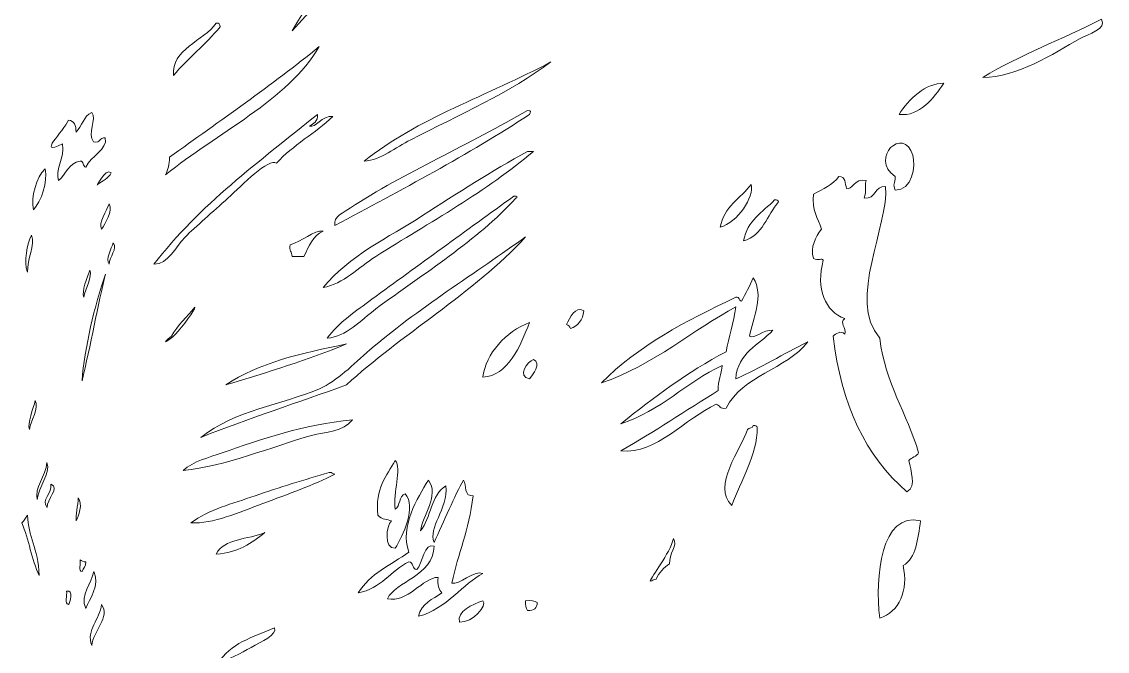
# Model space of a CAD drawing. Header units: inches. Extents: x 0.62 to 5.37, y -5.79 to -0.4.
# Drawn here: x 3.208 to 3.892, y -4.091 to -3.694 of the extents above; entities that cross this region are included whole.
import ezdxf

# ---------------------------------------------------------------- set-up
doc = ezdxf.new("R2010")
doc.units = ezdxf.units.IN
doc.header["$MEASUREMENT"] = 0
doc.layers.add('Layer 1', color=7, linetype='Continuous')

# ---------------------------------------------------------------- blocks, each defined once
blk = doc.blocks.new('block 69')
at = {"layer": 'Layer 1', "lineweight": 0}
blk.add_open_spline([(3.87497, -3.7046), (3.87994, -3.70176), (3.8921, -3.6988), (3.88844, -3.69235), (3.86399, -3.70507), (3.8367, -3.71495), (3.8137, -3.72912), (3.83513, -3.72894), (3.85786, -3.71435), (3.87497, -3.7046)], degree=3, knots=[0, 0, 0, 0, 1, 1, 1, 2, 2, 2, 3, 3, 3, 3], dxfattribs=at)
blk = doc.blocks.new('block 74')
at = {"layer": 'Layer 1', "lineweight": 0}
blk.add_open_spline([(3.42404, -3.78185), (3.43482, -3.7811), (3.44382, -3.77326), (3.45344, -3.76837), (3.48404, -3.75278), (3.5161, -3.73849), (3.54166, -3.71934), (3.50254, -3.74027), (3.4573, -3.75506), (3.42404, -3.78185)], degree=3, knots=[0, 0, 0, 0, 1, 1, 1, 2, 2, 2, 3, 3, 3, 3], dxfattribs=at)
blk = doc.blocks.new('block 76')
at = {"layer": 'Layer 1', "lineweight": 0}
blk.add_open_spline([(3.7892, -3.73279), (3.77779, -3.73254), (3.76669, -3.74287), (3.76101, -3.7524), (3.77388, -3.75392), (3.78292, -3.74186), (3.7892, -3.73279)], degree=3, knots=[0, 0, 0, 0, 1, 1, 1, 2, 2, 2, 2], dxfattribs=at)
blk = doc.blocks.new('block 77')
at = {"layer": 'Layer 1', "lineweight": 0}
blk.add_open_spline([(3.40567, -3.82229), (3.44749, -3.79999), (3.48951, -3.77788), (3.52819, -3.75242), (3.52846, -3.75089), (3.5301, -3.74992), (3.52696, -3.74999), (3.4919, -3.7704), (3.4487, -3.7894), (3.41546, -3.81126), (3.41139, -3.81393), (3.40425, -3.81695), (3.40567, -3.82229)], degree=3, knots=[0, 0, 0, 0, 1, 1, 1, 2, 2, 2, 3, 3, 3, 4, 4, 4, 4], dxfattribs=at)
blk = doc.blocks.new('block 79')
at = {"layer": 'Layer 1', "lineweight": 0}
blk.add_open_spline([(3.39463, -3.75244), (3.35832, -3.78191), (3.32021, -3.80956), (3.2917, -3.84681), (3.30076, -3.84691), (3.30504, -3.83588), (3.31131, -3.82965), (3.31782, -3.82319), (3.32903, -3.81363), (3.33827, -3.80514), (3.34719, -3.79693), (3.36408, -3.77948), (3.36889, -3.78308), (3.37919, -3.77173), (3.39337, -3.76426), (3.40443, -3.75367), (3.39759, -3.75298), (3.39319, -3.76118), (3.38973, -3.7598), (3.39203, -3.75803), (3.39515, -3.75706), (3.39463, -3.75244)], degree=3, knots=[0, 0, 0, 0, 1, 1, 1, 2, 2, 2, 3, 3, 3, 4, 4, 4, 5, 5, 5, 6, 6, 6, 7, 7, 7, 7], dxfattribs=at)
blk = doc.blocks.new('block 81')
at = {"layer": 'Layer 1', "lineweight": 0}
blk.add_open_spline([(3.75856, -3.79161), (3.7583, -3.7961), (3.75689, -3.79631), (3.75856, -3.80019), (3.76922, -3.80031), (3.77156, -3.78481), (3.76959, -3.77814), (3.76403, -3.75924), (3.74171, -3.77977), (3.75856, -3.79161)], degree=3, knots=[0, 0, 0, 0, 1, 1, 1, 2, 2, 2, 3, 3, 3, 3], dxfattribs=at)
blk = doc.blocks.new('block 82')
at = {"layer": 'Layer 1', "lineweight": 0}
blk.add_open_spline([(3.39831, -3.86151), (3.41106, -3.85918), (3.42036, -3.84882), (3.4314, -3.84189), (3.46546, -3.82049), (3.50144, -3.80056), (3.53064, -3.77571), (3.52941, -3.77571), (3.5282, -3.77571), (3.52697, -3.77571), (3.50439, -3.7881), (3.48264, -3.80218), (3.46081, -3.81616), (3.43919, -3.82999), (3.41446, -3.84156), (3.39831, -3.86151)], degree=3, knots=[0, 0, 0, 0, 1, 1, 1, 2, 2, 2, 3, 3, 3, 4, 4, 4, 5, 5, 5, 5], dxfattribs=at)
blk = doc.blocks.new('block 83')
at = {"layer": 'Layer 1', "lineweight": 0}
blk.add_open_spline([(3.72793, -3.79898), (3.72673, -3.79608), (3.72754, -3.79119), (3.72302, -3.79162), (3.71922, -3.7968), (3.71294, -3.7995), (3.7071, -3.80265), (3.7057, -3.81305), (3.71011, -3.81762), (3.71201, -3.8247), (3.70852, -3.82952), (3.70483, -3.83601), (3.7071, -3.84309), (3.70997, -3.84492), (3.71239, -3.84267), (3.71323, -3.84431), (3.70833, -3.86194), (3.71451, -3.87673), (3.72672, -3.88107), (3.72297, -3.88333), (3.72813, -3.88689), (3.72672, -3.89088), (3.72414, -3.88818), (3.72126, -3.89062), (3.71936, -3.8921), (3.72453, -3.93514), (3.73992, -3.96795), (3.76594, -3.99012), (3.77233, -3.98633), (3.76813, -3.97703), (3.76717, -3.97052), (3.76873, -3.96841), (3.77206, -3.96806), (3.77329, -3.96562), (3.76597, -3.94067), (3.7523, -3.92207), (3.74877, -3.89333), (3.72797, -3.86931), (3.75489, -3.82201), (3.75245, -3.79775), (3.74519, -3.79744), (3.74669, -3.80589), (3.73896, -3.8051), (3.74077, -3.80011), (3.73901, -3.79918), (3.74018, -3.79407), (3.73314, -3.79197), (3.73079, -3.80096), (3.72793, -3.79898)], degree=3, knots=[0, 0, 0, 0, 1, 1, 1, 2, 2, 2, 3, 3, 3, 4, 4, 4, 5, 5, 5, 6, 6, 6, 7, 7, 7, 8, 8, 8, 9, 9, 9, 10, 10, 10, 11, 11, 11, 12, 12, 12, 13, 13, 13, 14, 14, 14, 15, 15, 15, 16, 16, 16, 16], dxfattribs=at)
blk = doc.blocks.new('block 84')
at = {"layer": 'Layer 1', "lineweight": 0}
blk.add_open_spline([(3.64829, -3.82349), (3.65925, -3.82048), (3.66989, -3.80437), (3.66789, -3.79653), (3.66097, -3.80512), (3.65087, -3.81055), (3.64829, -3.82349)], degree=3, knots=[0, 0, 0, 0, 1, 1, 1, 2, 2, 2, 2], dxfattribs=at)
blk = doc.blocks.new('block 85')
at = {"layer": 'Layer 1', "lineweight": 0}
blk.add_open_spline([(3.40076, -3.89337), (3.41293, -3.89249), (3.42202, -3.88195), (3.4314, -3.87498), (3.46174, -3.85241), (3.49516, -3.83198), (3.51962, -3.80512), (3.52091, -3.80506), (3.52059, -3.80355), (3.51839, -3.80389), (3.48842, -3.8256), (3.45787, -3.84772), (3.42895, -3.86885), (3.4192, -3.87598), (3.40802, -3.88357), (3.40076, -3.89337)], degree=3, knots=[0, 0, 0, 0, 1, 1, 1, 2, 2, 2, 3, 3, 3, 4, 4, 4, 5, 5, 5, 5], dxfattribs=at)
blk = doc.blocks.new('block 86')
at = {"layer": 'Layer 1', "lineweight": 0}
blk.add_open_spline([(3.68504, -3.80755), (3.68478, -3.80661), (3.68401, -3.80613), (3.6826, -3.80632), (3.67502, -3.81387), (3.66539, -3.81935), (3.66299, -3.83207), (3.6751, -3.82866), (3.67784, -3.81587), (3.68504, -3.80755)], degree=3, knots=[0, 0, 0, 0, 1, 1, 1, 2, 2, 2, 3, 3, 3, 3], dxfattribs=at)
blk = doc.blocks.new('block 87')
at = {"layer": 'Layer 1', "lineweight": 0}
blk.add_open_spline([(3.3787, -3.84189), (3.38115, -3.84189), (3.3836, -3.84189), (3.38605, -3.84189), (3.38934, -3.83578), (3.39151, -3.82856), (3.39831, -3.82596), (3.39228, -3.82513), (3.38479, -3.83266), (3.37748, -3.83455), (3.37659, -3.83828), (3.37873, -3.83901), (3.3787, -3.84189)], degree=3, knots=[0, 0, 0, 0, 1, 1, 1, 2, 2, 2, 3, 3, 3, 4, 4, 4, 4], dxfattribs=at)
blk = doc.blocks.new('block 89')
at = {"layer": 'Layer 1', "lineweight": 0}
blk.add_open_spline([(3.65809, -3.87372), (3.65678, -3.88386), (3.65395, -3.89246), (3.65197, -3.90192), (3.62772, -3.91484), (3.60639, -3.93067), (3.58581, -3.94726), (3.6111, -3.93906), (3.6268, -3.92127), (3.64952, -3.91049), (3.6492, -3.9163), (3.64672, -3.91993), (3.64707, -3.92642), (3.62663, -3.93907), (3.60674, -3.95227), (3.58581, -3.96442), (3.60824, -3.96672), (3.62637, -3.94378), (3.64584, -3.935), (3.64818, -3.93552), (3.64806, -3.93849), (3.65197, -3.93745), (3.6625, -3.91692), (3.68976, -3.91315), (3.70344, -3.89578), (3.68811, -3.90334), (3.67385, -3.91195), (3.65809, -3.91906), (3.65935, -3.90235), (3.67273, -3.89776), (3.68138, -3.88843), (3.67548, -3.88788), (3.66998, -3.89413), (3.66667, -3.89211), (3.66918, -3.88057), (3.67609, -3.86629), (3.66912, -3.85535), (3.66705, -3.86062), (3.66418, -3.86511), (3.66177, -3.87006), (3.65984, -3.86995), (3.66081, -3.86693), (3.65809, -3.8676), (3.62682, -3.88249), (3.59638, -3.8982), (3.57356, -3.92153), (3.606, -3.91067), (3.63245, -3.8873), (3.65809, -3.87372)], degree=3, knots=[0, 0, 0, 0, 1, 1, 1, 2, 2, 2, 3, 3, 3, 4, 4, 4, 5, 5, 5, 6, 6, 6, 7, 7, 7, 8, 8, 8, 9, 9, 9, 10, 10, 10, 11, 11, 11, 12, 12, 12, 13, 13, 13, 14, 14, 14, 15, 15, 15, 16, 16, 16, 16], dxfattribs=at)
blk = doc.blocks.new('block 91')
at = {"layer": 'Layer 1', "lineweight": 0}
blk.add_open_spline([(3.56251, -3.87618), (3.55677, -3.87265), (3.55372, -3.88087), (3.55149, -3.88476), (3.55286, -3.88503), (3.5534, -3.88613), (3.55393, -3.88723), (3.55901, -3.88576), (3.56161, -3.88181), (3.56251, -3.87618)], degree=3, knots=[0, 0, 0, 0, 1, 1, 1, 2, 2, 2, 3, 3, 3, 3], dxfattribs=at)
blk = doc.blocks.new('block 92')
at = {"layer": 'Layer 1', "lineweight": 0}
blk.add_open_spline([(3.52821, -3.88355), (3.51327, -3.88918), (3.50068, -3.90321), (3.4988, -3.91786), (3.51472, -3.91725), (3.52239, -3.8983), (3.52821, -3.88355)], degree=3, knots=[0, 0, 0, 0, 1, 1, 1, 2, 2, 2, 2], dxfattribs=at)
blk = doc.blocks.new('block 94')
at = {"layer": 'Layer 1', "lineweight": 0}
blk.add_open_spline([(3.41302, -3.89704), (3.38485, -3.90276), (3.35715, -3.90897), (3.33705, -3.92279), (3.36313, -3.91495), (3.38902, -3.90694), (3.41302, -3.89704)], degree=3, knots=[0, 0, 0, 0, 1, 1, 1, 2, 2, 2, 2], dxfattribs=at)
blk = doc.blocks.new('block 95')
at = {"layer": 'Layer 1', "lineweight": 0}
blk.add_open_spline([(3.52821, -3.91908), (3.53006, -3.9164), (3.53619, -3.90927), (3.53066, -3.90683), (3.52706, -3.90783), (3.51996, -3.91752), (3.52821, -3.91908)], degree=3, knots=[0, 0, 0, 0, 1, 1, 1, 2, 2, 2, 2], dxfattribs=at)
blk = doc.blocks.new('block 101')
at = {"layer": 'Layer 1', "lineweight": 0}
blk.add_open_spline([(3.39097, -3.95463), (3.39969, -3.95219), (3.41098, -3.95257), (3.4167, -3.94482), (3.3856, -3.94779), (3.3587, -3.95722), (3.3346, -3.96567), (3.32627, -3.96859), (3.31669, -3.97076), (3.3101, -3.97669), (3.33692, -3.97417), (3.36582, -3.96168), (3.39097, -3.95463)], degree=3, knots=[0, 0, 0, 0, 1, 1, 1, 2, 2, 2, 3, 3, 3, 4, 4, 4, 4], dxfattribs=at)
blk = doc.blocks.new('block 103')
at = {"layer": 'Layer 1', "lineweight": 0}
blk.add_open_spline([(3.66545, -3.95092), (3.66177, -3.96296), (3.64262, -3.98685), (3.65566, -3.99872), (3.6612, -3.98329), (3.67185, -3.96691), (3.67157, -3.94969), (3.67131, -3.94875), (3.67055, -3.94827), (3.66913, -3.94847), (3.6688, -3.95019), (3.66644, -3.94988), (3.66545, -3.95092)], degree=3, knots=[0, 0, 0, 0, 1, 1, 1, 2, 2, 2, 3, 3, 3, 4, 4, 4, 4], dxfattribs=at)
blk = doc.blocks.new('block 108')
at = {"layer": 'Layer 1', "lineweight": 0}
blk.add_open_spline([(3.44366, -3.97055), (3.438, -3.98), (3.43092, -3.98804), (3.43264, -4.00487), (3.43545, -4.00818), (3.43883, -4.00724), (3.44122, -4.00854), (3.43811, -4.01155), (3.4362, -4.02615), (3.44367, -4.0257), (3.44832, -4.01832), (3.45738, -3.99916), (3.4498, -3.99139), (3.446, -3.99291), (3.44679, -3.999), (3.44367, -4.00119), (3.44201, -3.99077), (3.44791, -3.97546), (3.44366, -3.97055)], degree=3, knots=[0, 0, 0, 0, 1, 1, 1, 2, 2, 2, 3, 3, 3, 4, 4, 4, 5, 5, 5, 6, 6, 6, 6], dxfattribs=at)
blk = doc.blocks.new('block 110')
at = {"layer": 'Layer 1', "lineweight": 0}
blk.add_open_spline([(3.402, -3.97792), (3.38703, -3.98268), (3.37068, -3.98723), (3.35544, -3.99263), (3.34119, -3.99767), (3.32607, -4.00126), (3.315, -4.00978), (3.32882, -4.01046), (3.34516, -4.00316), (3.36034, -3.99752), (3.37595, -3.99172), (3.39232, -3.98583), (3.40568, -3.97915), (3.4041, -3.97907), (3.40398, -3.97757), (3.402, -3.97792)], degree=3, knots=[0, 0, 0, 0, 1, 1, 1, 2, 2, 2, 3, 3, 3, 4, 4, 4, 5, 5, 5, 5], dxfattribs=at)
blk = doc.blocks.new('block 113')
at = {"layer": 'Layer 1', "lineweight": 0}
blk.add_open_spline([(3.77452, -4.00851), (3.74973, -4.00239), (3.74557, -4.04383), (3.74879, -4.06978), (3.76078, -4.06622), (3.76718, -4.05199), (3.76349, -4.03669), (3.7718, -4.03193), (3.7728, -4.01987), (3.77452, -4.00851)], degree=3, knots=[0, 0, 0, 0, 1, 1, 1, 2, 2, 2, 3, 3, 3, 3], dxfattribs=at)
blk = doc.blocks.new('block 119')
at = {"layer": 'Layer 1', "lineweight": 0}
blk.add_open_spline([(3.33093, -4.02939), (3.34498, -4.02873), (3.35308, -4.02213), (3.36157, -4.01591), (3.3512, -4.02024), (3.33575, -4.0195), (3.33093, -4.02939)], degree=3, knots=[0, 0, 0, 0, 1, 1, 1, 2, 2, 2, 2], dxfattribs=at)
blk = doc.blocks.new('block 120')
at = {"layer": 'Layer 1', "lineweight": 0}
blk.add_open_spline([(3.49881, -4.05877), (3.49222, -4.06099), (3.48227, -4.06562), (3.48411, -4.07226), (3.49268, -4.07285), (3.50173, -4.06157), (3.49881, -4.05877)], degree=3, knots=[0, 0, 0, 0, 1, 1, 1, 2, 2, 2, 2], dxfattribs=at)
blk = doc.blocks.new('block 121')
at = {"layer": 'Layer 1', "lineweight": 0}
blk.add_open_spline([(3.53313, -4.06), (3.53167, -4.05859), (3.52879, -4.05861), (3.52577, -4.05877), (3.52538, -4.06162), (3.52597, -4.06349), (3.527, -4.06491), (3.53099, -4.06522), (3.5329, -4.06345), (3.53313, -4.06)], degree=3, knots=[0, 0, 0, 0, 1, 1, 1, 2, 2, 2, 3, 3, 3, 3], dxfattribs=at)
blk = doc.blocks.new('block 122')
at = {"layer": 'Layer 1', "lineweight": 0}
blk.add_open_spline([(3.353, -4.0882), (3.35919, -4.08482), (3.3696, -4.0799), (3.3677, -4.07595), (3.35409, -4.08154), (3.33932, -4.08595), (3.33217, -4.09801), (3.33805, -4.09603), (3.3464, -4.09181), (3.353, -4.0882)], degree=3, knots=[0, 0, 0, 0, 1, 1, 1, 2, 2, 2, 3, 3, 3, 3], dxfattribs=at)
blk = doc.blocks.new('block 155')
at = {"layer": 'Layer 1', "lineweight": 0}
blk.add_open_spline([(3.4424, -3.62133), (3.42016, -3.6458), (3.39371, -3.67279), (3.37869, -3.69975), (3.40107, -3.67556), (3.42614, -3.64755), (3.4424, -3.62133)], degree=3, knots=[0, 0, 0, 0, 1, 1, 1, 2, 2, 2, 2], dxfattribs=at)
blk = doc.blocks.new('block 171')
at = {"layer": 'Layer 1', "lineweight": 0}
blk.add_open_spline([(3.41302, -3.92278), (3.44608, -3.89209), (3.49317, -3.86487), (3.52575, -3.82963), (3.49593, -3.85096), (3.45659, -3.87589), (3.42773, -3.90071), (3.41675, -3.91013), (3.4073, -3.92035), (3.39587, -3.92522), (3.37156, -3.93561), (3.34321, -3.93849), (3.32112, -3.95586), (3.35107, -3.94414), (3.38247, -3.93388), (3.41302, -3.92278)], degree=3, knots=[0, 0, 0, 0, 1, 1, 1, 2, 2, 2, 3, 3, 3, 4, 4, 4, 5, 5, 5, 5], dxfattribs=at)
blk = doc.blocks.new('block 172')
at = {"layer": 'Layer 1', "lineweight": 0}
blk.add_open_spline([(3.30518, -3.89093), (3.30977, -3.88613), (3.31752, -3.87559), (3.31744, -3.87376), (3.3127, -3.88005), (3.30658, -3.88496), (3.30274, -3.89215), (3.295, -3.89841), (3.30091, -3.8954), (3.30518, -3.89093)], degree=3, knots=[0, 0, 0, 0, 1, 1, 1, 2, 2, 2, 3, 3, 3, 3], dxfattribs=at)
blk = doc.blocks.new('block 174')
at = {"layer": 'Layer 1', "lineweight": 0}
blk.add_open_spline([(3.47921, -4.04775), (3.48345, -4.02838), (3.48995, -4.01525), (3.49267, -3.99261), (3.48653, -3.99345), (3.48882, -3.98585), (3.48655, -3.98281), (3.48123, -3.99221), (3.47408, -4.00922), (3.46818, -4.02202), (3.46411, -4.01298), (3.47698, -4.00095), (3.47552, -3.98649), (3.46618, -3.99185), (3.46628, -4.00665), (3.4596, -4.01467), (3.46076, -4.00507), (3.47173, -3.99266), (3.46449, -3.98281), (3.45761, -3.9943), (3.44638, -4.01175), (3.45224, -4.02814), (3.44108, -4.03617), (3.42758, -4.04188), (3.42039, -4.05388), (3.43485, -4.05118), (3.44064, -4.03983), (3.45224, -4.03429), (3.45539, -4.03439), (3.454, -4.03906), (3.45715, -4.03917), (3.46114, -4.03538), (3.46176, -4.02176), (3.46818, -4.02447), (3.46725, -4.04361), (3.44378, -4.04657), (3.43877, -4.05756), (3.45123, -4.06061), (3.46114, -4.044), (3.47063, -4.04408), (3.47003, -4.04876), (3.47098, -4.0519), (3.47307, -4.05387), (3.46719, -4.05779), (3.45998, -4.06038), (3.45838, -4.06858), (3.47576, -4.06393), (3.4868, -4.04769), (3.49881, -4.04161), (3.49331, -4.0393), (3.48368, -4.04912), (3.47921, -4.04775)], degree=3, knots=[0, 0, 0, 0, 1, 1, 1, 2, 2, 2, 3, 3, 3, 4, 4, 4, 5, 5, 5, 6, 6, 6, 7, 7, 7, 8, 8, 8, 9, 9, 9, 10, 10, 10, 11, 11, 11, 12, 12, 12, 13, 13, 13, 14, 14, 14, 15, 15, 15, 16, 16, 16, 17, 17, 17, 17], dxfattribs=at)
blk = doc.blocks.new('block 465')
at = {"layer": 'Layer 1', "lineweight": 0}
blk.add_open_spline([(3.33335, -3.69731), (3.33321, -3.69581), (3.33299, -3.6944), (3.33089, -3.69486), (3.32305, -3.7062), (3.30236, -3.71125), (3.30394, -3.72796), (3.31305, -3.71705), (3.32423, -3.70821), (3.33335, -3.69731)], degree=3, knots=[0, 0, 0, 0, 1, 1, 1, 2, 2, 2, 3, 3, 3, 3], dxfattribs=at)
blk = doc.blocks.new('block 475')
at = {"layer": 'Layer 1', "lineweight": 0}
blk.add_open_spline([(3.3015, -3.77942), (3.30158, -3.78398), (3.30026, -3.78717), (3.29905, -3.79045), (3.33112, -3.7641), (3.37581, -3.74384), (3.39584, -3.70956), (3.36583, -3.73428), (3.33321, -3.75638), (3.3015, -3.77942)], degree=3, knots=[0, 0, 0, 0, 1, 1, 1, 2, 2, 2, 3, 3, 3, 3], dxfattribs=at)
blk = doc.blocks.new('block 521')
at = {"layer": 'Layer 1', "lineweight": 0}
blk.add_open_spline([(3.21572, -3.81251), (3.22073, -3.80729), (3.22499, -3.79484), (3.22307, -3.78676), (3.2178, -3.79172), (3.21404, -3.80466), (3.21572, -3.81251)], degree=3, knots=[0, 0, 0, 0, 1, 1, 1, 2, 2, 2, 2], dxfattribs=at)
blk = doc.blocks.new('block 537')
at = {"layer": 'Layer 1', "lineweight": 0}
blk.add_open_spline([(3.21205, -3.85172), (3.21168, -3.84357), (3.21709, -3.83473), (3.2145, -3.82844), (3.21199, -3.8337), (3.20943, -3.84539), (3.21205, -3.85172)], degree=3, knots=[0, 0, 0, 0, 1, 1, 1, 2, 2, 2, 2], dxfattribs=at)
blk = doc.blocks.new('block 539')
at = {"layer": 'Layer 1', "lineweight": 0}
blk.add_open_spline([(3.26352, -3.84681), (3.26343, -3.84216), (3.26909, -3.83693), (3.26597, -3.83333), (3.26501, -3.83693), (3.26087, -3.84368), (3.26352, -3.84681)], degree=3, knots=[0, 0, 0, 0, 1, 1, 1, 2, 2, 2, 2], dxfattribs=at)
blk = doc.blocks.new('block 577')
at = {"layer": 'Layer 1', "lineweight": 0}
blk.add_open_spline([(3.22433, -3.99999), (3.22395, -3.99508), (3.23281, -3.98784), (3.22678, -3.98528), (3.22776, -3.99122), (3.2205, -3.99528), (3.22433, -3.99999)], degree=3, knots=[0, 0, 0, 0, 1, 1, 1, 2, 2, 2, 2], dxfattribs=at)
blk = doc.blocks.new('block 584')
at = {"layer": 'Layer 1', "lineweight": 0}
blk.add_open_spline([(3.20839, -4.0098), (3.21297, -4.01993), (3.21454, -4.03306), (3.21943, -4.04288), (3.21883, -4.02559), (3.21239, -4.01847), (3.21207, -4.0049), (3.21084, -4.00653), (3.21005, -4.00858), (3.20839, -4.0098)], degree=3, knots=[0, 0, 0, 0, 1, 1, 1, 2, 2, 2, 3, 3, 3, 3], dxfattribs=at)
blk = doc.blocks.new('block 593')
at = {"layer": 'Layer 1', "lineweight": 0}
blk.add_open_spline([(3.24639, -4.04042), (3.24691, -4.03809), (3.24902, -4.03735), (3.24883, -4.03431), (3.24714, -4.03435), (3.24615, -4.03372), (3.24516, -4.03307), (3.24586, -4.03523), (3.24368, -4.04027), (3.24639, -4.04042)], degree=3, knots=[0, 0, 0, 0, 1, 1, 1, 2, 2, 2, 3, 3, 3, 3], dxfattribs=at)
blk = doc.blocks.new('block 596')
at = {"layer": 'Layer 1', "lineweight": 0}
blk.add_open_spline([(3.24884, -4.06371), (3.25099, -4.05727), (3.25802, -4.04923), (3.25374, -4.04042), (3.25257, -4.04785), (3.24473, -4.05508), (3.24884, -4.06371)], degree=3, knots=[0, 0, 0, 0, 1, 1, 1, 2, 2, 2, 2], dxfattribs=at)
blk = doc.blocks.new('block 599')
at = {"layer": 'Layer 1', "lineweight": 0}
blk.add_open_spline([(3.2378, -4.06126), (3.23885, -4.06023), (3.24116, -4.05167), (3.23658, -4.05268), (3.23731, -4.05522), (3.23507, -4.06073), (3.2378, -4.06126)], degree=3, knots=[0, 0, 0, 0, 1, 1, 1, 2, 2, 2, 2], dxfattribs=at)
blk = doc.blocks.new('block 600')
at = {"layer": 'Layer 1', "lineweight": 0}
blk.add_open_spline([(3.25252, -4.08699), (3.25316, -4.07822), (3.26461, -4.06864), (3.25864, -4.06126), (3.25774, -4.07018), (3.24874, -4.07747), (3.25252, -4.08699)], degree=3, knots=[0, 0, 0, 0, 1, 1, 1, 2, 2, 2, 2], dxfattribs=at)
blk = doc.blocks.new('block 771')
at = {"layer": 'Layer 1', "lineweight": 0}
blk.add_open_spline([(3.2341, -3.77084), (3.23561, -3.78014), (3.22898, -3.78775), (3.23166, -3.79412), (3.23627, -3.79016), (3.23772, -3.78303), (3.24513, -3.78186), (3.24796, -3.7815), (3.24649, -3.7854), (3.24881, -3.78554), (3.25176, -3.7786), (3.26251, -3.77463), (3.26106, -3.76716), (3.25719, -3.76657), (3.25828, -3.77092), (3.25371, -3.76962), (3.24947, -3.76477), (3.25596, -3.75518), (3.25248, -3.75123), (3.24726, -3.75337), (3.24638, -3.75986), (3.24267, -3.76349), (3.24246, -3.75962), (3.24182, -3.75619), (3.23777, -3.75613), (3.23499, -3.7629), (3.2171, -3.77944), (3.2341, -3.77084)], degree=3, knots=[0, 0, 0, 0, 1, 1, 1, 2, 2, 2, 3, 3, 3, 4, 4, 4, 5, 5, 5, 6, 6, 6, 7, 7, 7, 8, 8, 8, 9, 9, 9, 9], dxfattribs=at)
blk = doc.blocks.new('block 778')
at = {"layer": 'Layer 1', "lineweight": 0}
blk.add_open_spline([(3.25616, -3.79657), (3.25921, -3.79431), (3.26308, -3.79287), (3.26474, -3.78922), (3.26114, -3.78532), (3.2547, -3.7995), (3.25616, -3.79657)], degree=3, knots=[0, 0, 0, 0, 1, 1, 1, 2, 2, 2, 2], dxfattribs=at)
blk = doc.blocks.new('block 780')
at = {"layer": 'Layer 1', "lineweight": 0}
blk.add_open_spline([(3.25861, -3.82475), (3.26101, -3.82099), (3.26596, -3.81336), (3.26351, -3.80882), (3.26183, -3.8133), (3.25648, -3.82053), (3.25861, -3.82475)], degree=3, knots=[0, 0, 0, 0, 1, 1, 1, 2, 2, 2, 2], dxfattribs=at)
blk = doc.blocks.new('block 786')
at = {"layer": 'Layer 1', "lineweight": 0}
blk.add_open_spline([(3.24759, -3.86764), (3.24823, -3.86212), (3.25315, -3.85445), (3.25127, -3.8505), (3.24975, -3.85513), (3.24588, -3.86385), (3.24759, -3.86764)], degree=3, knots=[0, 0, 0, 0, 1, 1, 1, 2, 2, 2, 2], dxfattribs=at)
blk = doc.blocks.new('block 788')
at = {"layer": 'Layer 1', "lineweight": 0}
blk.add_open_spline([(3.24638, -3.92034), (3.25151, -3.89892), (3.25678, -3.8711), (3.26107, -3.85295), (3.25448, -3.8729), (3.24788, -3.89938), (3.24638, -3.92034)], degree=3, knots=[0, 0, 0, 0, 1, 1, 1, 2, 2, 2, 2], dxfattribs=at)
blk = doc.blocks.new('block 793')
at = {"layer": 'Layer 1', "lineweight": 0}
blk.add_open_spline([(3.21329, -3.95097), (3.2139, -3.94503), (3.21962, -3.93774), (3.21696, -3.9326), (3.21573, -3.93792), (3.21165, -3.94685), (3.21329, -3.95097)], degree=3, knots=[0, 0, 0, 0, 1, 1, 1, 2, 2, 2, 2], dxfattribs=at)
blk = doc.blocks.new('block 800')
at = {"layer": 'Layer 1', "lineweight": 0}
blk.add_open_spline([(3.21819, -3.99509), (3.219, -3.98689), (3.22662, -3.97903), (3.22432, -3.9718), (3.22356, -3.98006), (3.21608, -3.98805), (3.21819, -3.99509)], degree=3, knots=[0, 0, 0, 0, 1, 1, 1, 2, 2, 2, 2], dxfattribs=at)
blk = doc.blocks.new('block 803')
at = {"layer": 'Layer 1', "lineweight": 0}
blk.add_open_spline([(3.2427, -4.00856), (3.24429, -4.00561), (3.2471, -3.99751), (3.24393, -3.99387), (3.24398, -3.99866), (3.24216, -4.00526), (3.2427, -4.00856)], degree=3, knots=[0, 0, 0, 0, 1, 1, 1, 2, 2, 2, 2], dxfattribs=at)
blk = doc.blocks.new('block 806')
at = {"layer": 'Layer 1', "lineweight": 0}
blk.add_open_spline([(3.6042, -4.04651), (3.60576, -4.04644), (3.60589, -4.04494), (3.60788, -4.04529), (3.60964, -4.04093), (3.61283, -4.03799), (3.61645, -4.03549), (3.61583, -4.02952), (3.62181, -4.02373), (3.6189, -4.01955), (3.6164, -4.02943), (3.60514, -4.04322), (3.6042, -4.04651)], degree=3, knots=[0, 0, 0, 0, 1, 1, 1, 2, 2, 2, 3, 3, 3, 4, 4, 4, 4], dxfattribs=at)
blk = doc.blocks.new('block 25')
at = {"layer": 'Layer 1'}
for name in ['block 155', 'block 465', 'block 69', 'block 475', 'block 74', 'block 76', 'block 771', 'block 79', 'block 77', 'block 81', 'block 82', 'block 521', 'block 778', 'block 83', 'block 84', 'block 85', 'block 86', 'block 780', 'block 537', 'block 87', 'block 539', 'block 171', 'block 786', 'block 788', 'block 89', 'block 172', 'block 91', 'block 92', 'block 94', 'block 95', 'block 793', 'block 101', 'block 103', 'block 800', 'block 108', 'block 110', 'block 577', 'block 174', 'block 803', 'block 584', 'block 113', 'block 119', 'block 806', 'block 593', 'block 596', 'block 599', 'block 120', 'block 121', 'block 600', 'block 122']:
    blk.add_blockref(name, (0, 0), dxfattribs=at)

msp = doc.modelspace()

# ---------------------------------------------------------------- block references
at = {"layer": 'Layer 1'}
msp.add_blockref('block 25', (0, 0), dxfattribs=at)

doc.saveas('drawing.dxf')
